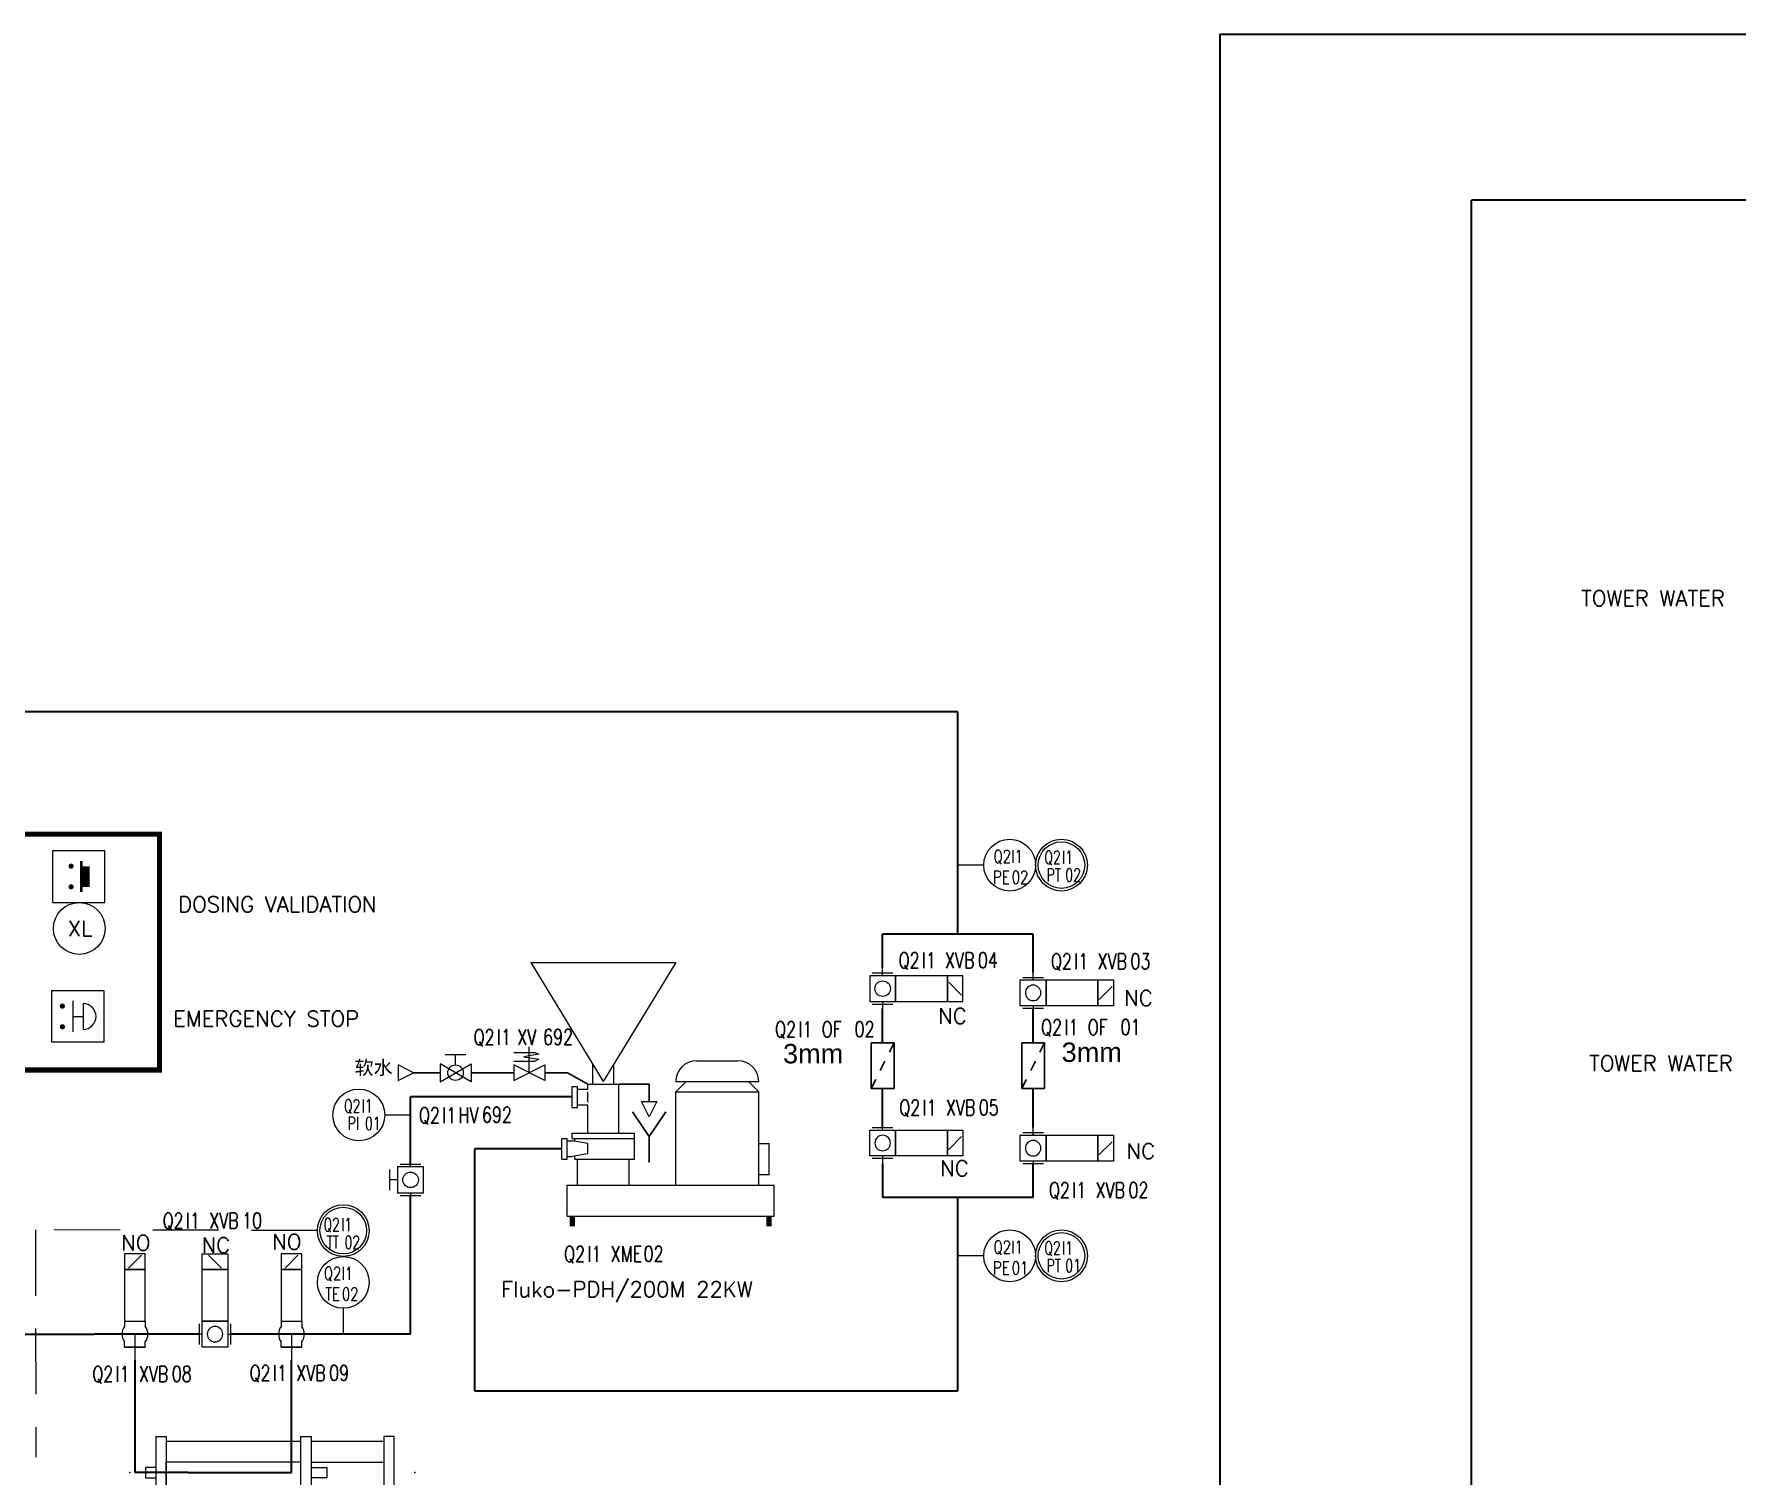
# Model space of a CAD drawing. Header units: inches. Extents: x 14542 to 16164, y 23460 to 24887.
# Drawn here: x 15124.2 to 15452.9, y 23721.2 to 23999.7 of the extents above; entities that cross this region are included whole.
import ezdxf
from ezdxf.enums import TextEntityAlignment as Align

# ---------------------------------------------------------------- set-up
doc = ezdxf.new("R2010")
doc.units = ezdxf.units.IN
doc.header["$MEASUREMENT"] = 0
doc.linetypes.add('DASHED', pattern=[19.05, 12.7, -6.35])
doc.linetypes.add('DASHED2', pattern=[9.525, 6.35, -3.175])
for name, color, linetype, lineweight in [('19 Pipe Process', 30, 'Continuous', 30), ('31 Equipment', 7, 'Continuous', 9), ('32 Instruments Control Loop', 140, 'DASHED', 9), ('40 TXT Data', 7, 'Continuous', 9), ('43 TXT English', 7, 'Continuous', 9), ('Equipment', 7, 'Continuous', 9), ('Valves-other', 7, 'Continuous', 9)]:
    doc.layers.add(name, color=color, linetype=linetype, lineweight=lineweight)
for name, color, linetype in [('60 TXT International', 7, 'Continuous'), ('MATERIEL-DIVERS', 7, 'Continuous'), ('POMPES-PROCESS', 7, 'Continuous'), ('REPERES', 7, 'Continuous'), ('techn-data', 7, 'Continuous'), ('TEXTES', 7, 'Continuous'), ('TUYAUTERIE-EAU', 5, 'Continuous'), ('TXT_FR', 7, 'Continuous'), ('VANNES', 7, 'Continuous')]:
    doc.layers.add(name, color=color, linetype=linetype)
doc.layers.get('REPERES').off()
doc.styles.add('ROMANC', font='romanc')
doc.styles.add('ROMANS', font='ROMANS.SHX')
doc.styles.get("Standard").update_dxf_attribs({"font": 'arial.ttf'})

# ---------------------------------------------------------------- blocks, each defined once
blk = doc.blocks.new('NBF_ARROW-4TEXTS')
at = {"layer": '40 TXT Data', "color": 5, "style": 'ROMANS'}
blk.add_attdef('CAPACITY', text='', height=2.5, dxfattribs=at).set_placement((-5, 4), align=Align.BOTTOM_RIGHT)
blk.add_attdef('PID-NO/TAG', text='', height=2.5, dxfattribs=at).set_placement((-5, -7), align=Align.TOP_RIGHT)
at = {"layer": '43 TXT English', "style": 'ROMANS'}
blk.add_attdef('TEXT-ENG', text='', height=3, dxfattribs=at).set_placement((-5, -1), align=Align.BOTTOM_RIGHT)
at = {"layer": '60 TXT International', "style": 'ROMANS'}
blk.add_attdef('TEXT-RUS', text='', height=3, dxfattribs=at).set_placement((-5, -2), align=Align.TOP_RIGHT)
blk = doc.blocks.new('APV-MIX-POWD-TPM-2')
at = {"layer": '31 Equipment', "ltscale": 38}
for p, q in [((-24, 51), (-10, 28)), ((-24, 51), (4, 51)), ((4, 51), (-10, 28)), ((-12, 27.5), (-12, 31.29)), ((-8, 27.5), (-8, 31.29)), ((-15, 26.5), (-13, 26.5)), ((-13, 26.5), (-13, 27.5)), ((-7, 18), (-7, 27.5)), ((-15, 23.5), (-13, 23.5)), ((-13, 24), (-13, 26)), ((-13, 18), (-13, 23.5)), ((-17, 16.5), (-16, 16.5)), ((-13, 16), (-16, 16.5)), ((-15.5, 16.42), (-15.5, 17)), ((-17, 13.5), (-16, 13.5)), ((-13, 14), (-16, 13.5)), ((-15.5, 13), (-15.5, 13.58)), ((-13, 14), (-13, 16)), ((20, 16), (22, 16)), ((22, 10), (22, 16)), ((20, 10), (22, 10)), ((-17, 8), (23, 8)), ((-17, 2), (-17, 8)), ((23, 2), (23, 8)), ((-17, 2), (23, 2))]:
    blk.add_line(p, q, dxfattribs=at)
at = {"layer": '31 Equipment'}
for p, q in [((8, 32), (16, 32)), ((-13, 27.5), (-7, 27.5)), ((6, 28), (4, 26)), ((4, 28), (20, 28)), ((18, 28), (20, 26)), ((4, 8), (4, 26)), ((4, 26), (20, 26)), ((20, 8), (20, 26)), ((-16, 18), (-4, 18)), ((-16, 17), (-4, 17)), ((-15.5, 13), (-4, 13))]:
    blk.add_line(p, q, dxfattribs=at)
at = {"layer": '31 Equipment', "color": 7}
for p, q in [((-16, 23), (-16, 27)), ((-16, 27), (-15, 27)), ((-15, 23), (-15, 27)), ((-16, 23), (-15, 23)), ((-18, 13), (-18, 17)), ((-18, 17), (-17, 17)), ((-17, 13), (-17, 17)), ((-16, 17.01), (-16, 18)), ((-4, 13), (-4, 18)), ((-18, 13), (-17, 13)), ((-15, 8), (-15, 13)), ((-5, 8), (-5, 13))]:
    blk.add_line(p, q, dxfattribs=at)
at = {"layer": '31 Equipment'}
for centre, start, end in [((8, 28), 90, 180), ((16, 28), 0, 90)]:
    blk.add_arc(centre, 4, start, end, dxfattribs=at)
for points in [[(-15.5, 2), (-16.5, 2), (-15.5, 0), (-16.5, 0)], [(22.5, 2), (21.5, 2), (22.5, 0), (21.5, 0)]]:
    blk.add_trace(points, dxfattribs=at)
blk = doc.blocks.new('APV-INS-M-L-TE')
at = {"layer": '31 Equipment', "color": 7}
blk.add_line((0, -5), (0, -10), dxfattribs=at)
blk.add_circle((0, 0), 5, dxfattribs=at)
blk = doc.blocks.new('APV-INS-M-L-PI')
at = {"layer": '31 Equipment', "color": 7}
blk.add_line((0, -5), (0, -10), dxfattribs=at)
blk.add_circle((0, 0), 5, dxfattribs=at)
blk = doc.blocks.new('APV-INS-F-L-TT')
at = {"layer": '31 Equipment'}
for radius in [5, 4.5]:
    blk.add_circle((0, 0), radius, dxfattribs=at)
blk = doc.blocks.new('APV-HEX-PLAT-12')
at = {"layer": '31 Equipment'}
for p, q in [((-1, 2), (-1, 37)), ((-1, 37), (1, 37)), ((1, 37), (1, 2)), ((15, 37), (15, 10)), ((17, 37), (15, 37)), ((17, 10), (17, 37)), ((43, 37), (43, 2)), ((45, 37), (43, 37)), ((45, 37), (45, 2)), ((1, 36), (15, 36)), ((17, 36), (43, 36)), ((15, 32), (1, 32)), ((12, 31), (12, 29)), ((15, 31), (12, 31)), ((17, 32), (43, 32)), ((43, 13), (43, 32)), ((45, 31), (47, 31)), ((47, 31), (47, 29)), ((12, 29), (15, 29)), ((47, 29), (45, 29)), ((12, 16), (15, 16)), ((12, 14), (12, 16)), ((15, 14), (12, 14)), ((45, 16), (47, 16)), ((47, 14), (45, 14)), ((47, 16), (47, 14)), ((15, 13), (1, 13)), ((1, 11), (15, 11)), ((15, 10), (17, 10)), ((17, 13), (43, 13)), ((17, 11), (43, 11)), ((-1, 6), (1, 6)), ((43, 6), (45, 6)), ((1, 2), (-1, 2)), ((43, 2), (45, 2))]:
    blk.add_line(p, q, dxfattribs=at)
at = {"layer": '31 Equipment', "ltscale": 38}
for p in [(-5, 30), (40, 30), (50, 30), (50, 30), (-5, 15), (40, 15), (50, 15), (50, 15)]:
    blk.add_point(p, dxfattribs=at)
at = {"layer": '31 Equipment'}
for points in [[(0.5, 2), (-0.5, 2), (0.5, 0), (-0.5, 0)], [(44.5, 2), (43.5, 2), (44.5, 0), (43.5, 0)]]:
    blk.add_trace(points, dxfattribs=at)
blk = doc.blocks.new('APV-VLV-BFLY-SVS-3')
at = {"layer": '31 Equipment', "ltscale": 38}
for p, q in [((1.25, 15.25), (-1.25, 12.75)), ((-2.5, 0), (-4, 0)), ((2.5, 2.5), (-2.5, 2.5)), ((-2.5, 2.5), (-2.5, -2.5)), ((2.5, -2.5), (2.5, 2.5)), ((2.5, 0), (4, 0)), ((-2.5, -2.5), (2.5, -2.5))]:
    blk.add_line(p, q, dxfattribs=at)
at = {"layer": '31 Equipment'}
for p, q in [((-3, 2), (-3, -2)), ((3, -2), (3, 2))]:
    blk.add_line(p, q, dxfattribs=at)
at = {"layer": '31 Equipment', "ltscale": 38}
for points in [[(-2.5, 12.5), (2.5, 12.5), (2.5, 15.5), (-2.5, 15.5)], [(-2.5, 2.5), (2.5, 2.5), (2.5, 12.5), (-2.5, 12.5)]]:
    blk.add_lwpolyline(points, close=True, dxfattribs=at)
blk.add_circle((0, 0), 1.5, dxfattribs=at)
blk = doc.blocks.new('PSTR')
at = {"color": 7}
for p, q in [((3, 1.5), (-3, 1.5)), ((-3, 1.5), (-3, -1.5)), ((-0.6, -0.3), (0.6, 0.3)), ((1.8, 0.9), (3, 1.5)), ((3, -1.5), (3, 1.5)), ((-3, -1.5), (-1.8, -0.9)), ((-3, -1.5), (3, -1.5))]:
    blk.add_line(p, q, dxfattribs=at)
at = {"color": 7, "extrusion": (-1, 0, 0)}
blk.add_point((-3, 0), dxfattribs=at)
at = {"color": 7, "extrusion": (1, 0, 0)}
blk.add_point((3, 0), dxfattribs=at)
blk = doc.blocks.new('APV-INS-M-L-PE')
at = {"layer": '31 Equipment', "color": 7}
blk.add_line((0, -5), (0, -10), dxfattribs=at)
blk.add_circle((0, 0), 5, dxfattribs=at)
blk = doc.blocks.new('APV-INS-F-L-PT')
at = {"layer": '31 Equipment'}
for radius in [5, 4.5]:
    blk.add_circle((0, 0), radius, dxfattribs=at)
blk = doc.blocks.new('REPINS')
at = {"layer": 'TEXTES', "style": 'ROMANS', "width": 0.75}
for tag, p in [('ZONE', (-3.3, 1)), ('SOUSZONE', (0.1, 1)), ('NUM', (0.2, -3))]:
    blk.add_attdef(tag, p, '', height=2.5, dxfattribs=at)
blk.add_attdef('ELEMENT', text='', height=2.5, dxfattribs=at).set_placement((-0.2, -3), align=Align.RIGHT)
blk = doc.blocks.new('REPINS2')
at = {"layer": 'TEXTES', "style": 'ROMANS', "width": 0.7}
for tag, p in [('ZONE', (-3.35, 0.8)), ('SOUSZONE', (0.05, 0.8)), ('NUM', (0.7, -2.6))]:
    blk.add_attdef(tag, p, '', height=2.5, dxfattribs=at)
blk.add_attdef('ELEMENT', text='', height=2.5, dxfattribs=at).set_placement((-1.56, -2.59), align=Align.CENTER)
blk = doc.blocks.new('REPNORM1')
at = {"layer": 'TEXTES', "style": 'ROMANS', "width": 0.75}
for tag, p in [('ZONE', (-9.75, -1.25)), ('SOUSZONE', (-5.25, -1.25)), ('ELEMENT', (-0.75, -1.25)), ('NUM', (5.59, -1.22))]:
    blk.add_attdef(tag, p, '', height=3, dxfattribs=at)
blk = doc.blocks.new('APV-VLVM-BALL-KHV+MF-1')
at = {"layer": '31 Equipment'}
for p, q in [((-2, 3.5), (2, 3.5)), ((0, 1.5), (0, 3.5)), ((-3, 1.734), (-3, -1.734)), ((-3, -1.734), (3, 1.734)), ((3, -1.734), (-3, 1.734)), ((3, 1.734), (3, -1.734))]:
    blk.add_line(p, q, dxfattribs=at)
at = {"layer": '31 Equipment', "ltscale": 38}
for p, q in [((-3, 0), (-4, 0)), ((3, 0), (4, 0))]:
    blk.add_line(p, q, dxfattribs=at)
at = {"layer": '31 Equipment'}
blk.add_circle((0, 0), 1.5, dxfattribs=at)
blk = doc.blocks.new('EGOUT')
at = {"color": 7}
for p, q in [((-3.2, 9.61), (0, 4.81)), ((0, 4.81), (3.2, 9.61)), ((0, 4.81), (0, 0))]:
    blk.add_line(p, q, dxfattribs=at)
at = {"color": 7, "extrusion": (0, -1, 0)}
blk.add_point((0, 0), dxfattribs=at)
at = {"layer": 'POMPES-PROCESS', "style": 'ROMANS'}
blk.add_attdef('EGOUT', text='', height=3, dxfattribs=at).set_placement((0, -4), align=Align.MIDDLE)
blk = doc.blocks.new('APV-SIGN-ARW-FLOW-1')
at = {"layer": '31 Equipment'}
for p, q in [((-1.5, -1.5), (-1.5, 1.5)), ((-1.5, 1.5), (1.5, 0)), ((1.5, 0), (-1.5, -1.5))]:
    blk.add_line(p, q, dxfattribs=at)
blk = doc.blocks.new('NOR-SOLENOID_VALVE_2_WAY')
for p, q in [((-1.02, 3.92), (-1.89, 3.58)), ((-1.89, 3.58), (1.05, 3.1)), ((2.99, 3.92), (-1.02, 3.92)), ((0, -0.01), (0, 4.99)), ((-3.03, -1.48), (2.97, 1.52)), ((-3.03, 1.52), (-3.03, -1.48)), ((2.97, -1.48), (-3.03, 1.52)), ((1.05, 3.1), (-1.89, 2.62)), ((-1.02, 2.27), (-1.89, 2.62)), ((2.99, 2.27), (-1.02, 2.27)), ((2.97, 1.52), (2.97, -1.48))]:
    blk.add_line(p, q)
at = {"layer": 'Equipment', "insert": (0, 0), "char_height": 2.5, "width": 210, "attachment_point": 1}
blk.add_mtext('{\\C5; }', dxfattribs=at)
blk = doc.blocks.new('A$C6418125A')
at = {"layer": '31 Equipment', "ltscale": 38}
for p, q in [((5.25, 20.25), (2.75, 17.75)), ((2, 7.5), (2, 6.5)), ((6, 7.5), (6, 6.5)), ((2, 2.5), (2, 3.5)), ((4, 5), (4, 0)), ((6, 2.5), (6, 3.5)), ((6, 2.5), (2, 2.5)), ((2, 2.5), (6, 2.5))]:
    blk.add_line(p, q, dxfattribs=at)
at = {"layer": '31 Equipment'}
for p, q in [((0, 5), (1.5, 5)), ((6.5, 5), (8, 5))]:
    blk.add_line(p, q, dxfattribs=at)
at = {"layer": '31 Equipment', "lineweight": 30}
blk.add_line((6.5, 5), (1.5, 5), dxfattribs=at)
at = {"layer": '31 Equipment', "ltscale": 38}
for points in [[(2, 17.5), (6, 17.5), (6, 20.5), (2, 20.5)], [(2, 7.5), (6, 7.5), (6, 17.5), (2, 17.5)]]:
    blk.add_lwpolyline(points, close=True, dxfattribs=at)
for start, end in [(143.1301, 216.8699), (323.1301, 36.8699)]:
    blk.add_arc((4, 5), 2.5, start, end, dxfattribs=at)
blk = doc.blocks.new('APV-ELEC-MISC-LAMP-1')
at = {"layer": '31 Equipment', "color": 7}
blk.add_circle((0, 0), 5, dxfattribs=at)
at = {"layer": '31 Equipment', "style": 'ROMANS', "flags": 8}
blk.add_attdef('XL', text='', height=3, dxfattribs=at).set_placement((0.19, 0), align=Align.MIDDLE)
blk = doc.blocks.new('APV-ELEC-BUTN-PUSHB-1')
at = {"layer": '31 Equipment'}
for p, q in [((-5, 5), (5, 5)), ((-5, -5), (-5, 5)), ((5, -5), (5, 5)), ((-5, -5), (5, -5))]:
    blk.add_line(p, q, dxfattribs=at)
at = {"layer": '31 Equipment', "const_width": 0.5}
for points in [[(-1.75, 2, 1), (-1.25, 2, 1)], [(-1.75, -2, 1), (-1.25, -2, 1)]]:
    blk.add_lwpolyline(points, format="xyb", close=True, dxfattribs=at)
at = {"layer": '31 Equipment'}
for points, const_width in [([(0.5, 3), (0.5, -3)], 0.5), ([(1.32, 2), (1.32, -2)], 1.5)]:
    blk.add_lwpolyline(points, dxfattribs=dict(at, const_width=const_width))
blk = doc.blocks.new('NBF-NOTE-2TEXT')
at = {"layer": '43 TXT English', "style": 'ROMANS'}
blk.add_attdef('NOTE-ENG', text='', height=3, dxfattribs=at).set_placement((5, -1), align=Align.BOTTOM_LEFT)
at = {"layer": '60 TXT International', "style": 'ROMANS'}
blk.add_attdef('NOTE-RUS', text='', height=3, dxfattribs=at).set_placement((5, -5), align=Align.BOTTOM_LEFT)
blk = doc.blocks.new('APV-ELEC-BUTN-EMGCYSTOP-1')
at = {"layer": '31 Equipment'}
for p, q in [((-5, 5), (5, 5)), ((-5, -5), (-5, 5)), ((5, 5), (5, -5)), ((-1, 3), (-1, -3)), ((-1, 0), (1, 0)), ((5, -5), (-5, -5))]:
    blk.add_line(p, q, dxfattribs=at)
at = {"layer": '31 Equipment', "color": 1}
blk.add_line((1, 2.5), (1, -2.5), dxfattribs=at)
at = {"layer": '31 Equipment', "const_width": 0.5}
for points in [[(-3.25, 2, 1), (-2.75, 2, 1)], [(-3.25, -2, 1), (-2.75, -2, 1)]]:
    blk.add_lwpolyline(points, format="xyb", close=True, dxfattribs=at)
at = {"layer": '31 Equipment', "color": 1}
blk.add_arc((1, 0), 2.5, 270, 90, dxfattribs=at)
blk = doc.blocks.new('APV-VLVM-BFLY-SVS-1')
at = {"layer": '31 Equipment', "ltscale": 38}
for p, q in [((-2, 4), (2, 4)), ((0, 2.5), (0, 4)), ((-2.5, 0), (-4, 0)), ((2.5, 2.5), (-2.5, 2.5)), ((-2.5, 2.5), (-2.5, -2.5)), ((2.5, -2.5), (2.5, 2.5)), ((2.5, 0), (4, 0)), ((-2.5, -2.5), (2.5, -2.5))]:
    blk.add_line(p, q, dxfattribs=at)
at = {"layer": '31 Equipment'}
for p, q in [((-3, 2), (-3, -2)), ((3, -2), (3, 2))]:
    blk.add_line(p, q, dxfattribs=at)
at = {"layer": '31 Equipment', "ltscale": 38}
blk.add_circle((0, 0), 1.5, dxfattribs=at)

msp = doc.modelspace()

# ---------------------------------------------------------------- linework, layer by layer
at = {"layer": '19 Pipe Process'}
for p, q in [((16047.82, 23967.64), (15401.71, 23967.64)), ((15401.71, 23710.93), (15401.71, 23967.64)), ((15302.53, 23868.81), (15072.03, 23868.81)), ((15302.53, 23825.86), (15302.53, 23868.81)), ((15288, 23819.36), (15288, 23825.86)), ((15317.06, 23825.86), (15288, 23825.86)), ((15317.06, 23818.54), (15317.06, 23825.86)), ((15287.99, 23805.04), (15287.99, 23811.54)), ((15317.06, 23805.04), (15317.06, 23811.54)), ((15287.99, 23788.54), (15287.99, 23796.04)), ((15317.06, 23788.54), (15317.06, 23796.04)), ((15228.07, 23794.43), (15196.86, 23794.43)), ((15196.86, 23781.42), (15196.86, 23794.43)), ((15214.03, 23784.43), (15209.26, 23784.43)), ((15209.26, 23737.65), (15209.26, 23784.43)), ((15226.07, 23784.43), (15214.03, 23784.43)), ((15288, 23781.54), (15288, 23775.04)), ((15317.06, 23775.04), (15317.06, 23781.54)), ((15196.86, 23748.62), (15196.86, 23775.42)), ((15317.06, 23775.04), (15288, 23775.04)), ((15302.53, 23737.65), (15302.53, 23775.04)), ((15116.63, 23748.62), (15135.84, 23748.62)), ((15156.09, 23748.62), (15135.84, 23748.62)), ((15196.86, 23748.62), (15162.09, 23748.62)), ((15143.63, 23743.62), (15143.63, 23721.88)), ((15173.86, 23721.88), (15173.86, 23743.62)), ((15209.26, 23737.65), (15302.53, 23737.65)), ((15153.86, 23721.88), (15143.63, 23721.88)), ((15153.86, 23721.88), (15173.86, 23721.88))]:
    msp.add_line(p, q, dxfattribs=at)
msp.add_lwpolyline([(15353.18, 23696.75), (15353.18, 23999.73), (15949.75, 23999.73)], dxfattribs=at)
at = {"layer": '31 Equipment', "const_width": 1}
msp.add_lwpolyline([(15116.26, 23845.2), (15148.37, 23845.2), (15148.37, 23799.65), (15116.26, 23799.65)], close=True, dxfattribs=at)
at = {"layer": '32 Instruments Control Loop'}
for p, q in [((15124.44, 23768.75), (15124.48, 23724.88)), ((15178.86, 23768.65), (15124.44, 23768.75))]:
    msp.add_line(p, q, dxfattribs=at)
at = {"layer": 'TUYAUTERIE-EAU'}
for p, q in [((15202.54, 23799.12), (15197.45, 23799.12)), ((15216.78, 23799.12), (15208.54, 23799.12)), ((15227.18, 23799.12), (15222.78, 23799.12)), ((15231.07, 23796.93), (15227.18, 23799.12)), ((15237.07, 23796.93), (15242.91, 23796.93)), ((15242.91, 23796.93), (15242.91, 23793.57))]:
    msp.add_line(p, q, dxfattribs=at)

# ---------------------------------------------------------------- block references
at = {"layer": '31 Equipment'}
ref = msp.add_blockref('NBF_ARROW-4TEXTS', (15414.62, 23889.36), dxfattribs=dict(at, xscale=-1))
ref.add_attrib('TEXT-ENG', 'TOWER WATER', dxfattribs={"layer": '43 TXT English', "height": 3, "style": 'ROMANS'}).set_placement((15450.62, 23888.36), align=Align.BOTTOM_RIGHT)
for name, p in [('APV-ELEC-BUTN-PUSHB-1', (15132.81, 23837.01)), ('APV-MIX-POWD-TPM-2', (15244.07, 23769.43)), ('APV-ELEC-BUTN-EMGCYSTOP-1', (15132.62, 23809.99)), ('APV-VLVM-BALL-KHV+MF-1', (15205.54, 23799.12)), ('APV-INS-F-L-TT', (15183.86, 23768.62)), ('APV-INS-M-L-TE', (15183.86, 23758.62))]:
    msp.add_blockref(name, p, dxfattribs=at)
ref = msp.add_blockref('APV-ELEC-MISC-LAMP-1', (15132.88, 23826.98), dxfattribs=at)
ref.add_attrib('XL', 'XL', dxfattribs={"height": 3, "style": 'ROMANS'}).set_placement((15133.06, 23826.98), align=Align.MIDDLE)
for p, values in [((15146.99, 23834.24), {'NOTE-RUS': 'DOSING VALIDATION'}), ((15146.03, 23812.14), {'NOTE-RUS': 'EMERGENCY STOP'})]:
    msp.add_blockref('NBF-NOTE-2TEXT', p, dxfattribs=at).add_auto_attribs(values)
ref = msp.add_blockref('NBF_ARROW-4TEXTS', (15416.16, 23799.54), dxfattribs=dict(at, xscale=-1))
ref.add_attrib('TEXT-ENG', 'TOWER WATER', dxfattribs={"layer": '43 TXT English', "height": 3, "style": 'ROMANS'}).set_placement((15452.16, 23798.54), align=Align.BOTTOM_RIGHT)
at = {"layer": '31 Equipment', "xscale": -1, "rotation": 180}
msp.add_blockref('APV-SIGN-ARW-FLOW-1', (15195.95, 23799.12), dxfattribs=at)
at = {"layer": '31 Equipment', "rotation": 89.9999999999999}
msp.add_blockref('APV-INS-M-L-PI', (15186.86, 23790.96), dxfattribs=at)
at = {"layer": '31 Equipment', "xscale": -1}
msp.add_blockref('APV-HEX-PLAT-12', (15192.68, 23691.88), dxfattribs=at)
at = {"layer": 'MATERIEL-DIVERS', "rotation": 270}
for name, p in [('APV-INS-M-L-PE', (15312.53, 23839.21)), ('APV-INS-F-L-PT', (15322.53, 23839.21)), ('APV-SIGN-ARW-FLOW-1', (15242.91, 23792.07)), ('APV-INS-M-L-PE', (15312.53, 23763.75)), ('APV-INS-F-L-PT', (15322.53, 23763.75))]:
    msp.add_blockref(name, p, dxfattribs=at)
at = {"layer": 'MATERIEL-DIVERS', "linetype": 'DASHED2', "xscale": -1.469999999999999, "yscale": 1.469999999999999, "zscale": 1.469999999999999, "rotation": 270}
for p in [(15287.99, 23800.45), (15317.06, 23800.45)]:
    msp.add_blockref('PSTR', p, dxfattribs=at)
at = {"layer": 'MATERIEL-DIVERS'}
msp.add_blockref('EGOUT', (15242.91, 23781.97), dxfattribs=at)
at = {"layer": 'REPERES'}
for name, p, values in [('REPINS', (15312.72, 23838.63), {'ZONE': 'Q2', 'SOUSZONE': 'I1', 'ELEMENT': 'PE', 'NUM': '02'}), ('REPINS2', (15322.58, 23838.66), {'ZONE': 'Q2', 'SOUSZONE': 'I1', 'NUM': '02', 'ELEMENT': 'PT'}), ('REPNORM1', (15300.82, 23820.57), {'ZONE': 'Q2', 'SOUSZONE': 'I1', 'ELEMENT': 'XVB', 'NUM': '04'}), ('REPNORM1', (15330.25, 23820.37), {'ZONE': 'Q2', 'SOUSZONE': 'I1', 'ELEMENT': 'XVB', 'NUM': '03'}), ('REPNORM1', (15276.99, 23807.25), {'ZONE': 'Q2', 'SOUSZONE': 'I1', 'ELEMENT': 'OF', 'NUM': '02'}), ('REPNORM1', (15328.34, 23807.65), {'ZONE': 'Q2', 'SOUSZONE': 'I1', 'ELEMENT': 'OF', 'NUM': '01'}), ('REPINS2', (15187.36, 23790.66), {'ZONE': 'Q2', 'SOUSZONE': 'I1', 'NUM': '01', 'ELEMENT': 'PI'}), ('REPNORM1', (15300.97, 23792.13), {'ZONE': 'Q2', 'SOUSZONE': 'I1', 'ELEMENT': 'XVB', 'NUM': '05'}), ('REPNORM1', (15329.87, 23776.18), {'ZONE': 'Q2', 'SOUSZONE': 'I1', 'ELEMENT': 'XVB', 'NUM': '02'}), ('REPNORM1', (15158.74, 23770.28), {'ZONE': 'Q2', 'SOUSZONE': 'I1', 'ELEMENT': 'XVB', 'NUM': '10'}), ('REPINS2', (15183.4, 23767.73), {'ZONE': 'Q2', 'SOUSZONE': 'I1', 'NUM': '02', 'ELEMENT': 'TT'}), ('REPNORM1', (15236.26, 23763.86), {'ZONE': 'Q2', 'SOUSZONE': 'I1', 'ELEMENT': 'XME', 'NUM': '02'}), ('REPINS', (15312.72, 23763.17), {'ZONE': 'Q2', 'SOUSZONE': 'I1', 'ELEMENT': 'PE', 'NUM': '01'}), ('REPINS2', (15322.58, 23763.19), {'ZONE': 'Q2', 'SOUSZONE': 'I1', 'NUM': '01', 'ELEMENT': 'PT'}), ('REPINS', (15183.4, 23758.11), {'ZONE': 'Q2', 'SOUSZONE': 'I1', 'ELEMENT': 'TE', 'NUM': '02'}), ('REPNORM1', (15145.16, 23740.66), {'ZONE': 'Q2', 'SOUSZONE': 'I1', 'ELEMENT': 'XVB', 'NUM': '08'}), ('REPNORM1', (15175.53, 23740.86), {'ZONE': 'Q2', 'SOUSZONE': 'I1', 'ELEMENT': 'XVB', 'NUM': '09'})]:
    msp.add_blockref(name, p, dxfattribs=at).add_auto_attribs(values)
ref = msp.add_blockref('REPNORM1', (15218.78, 23805.74), dxfattribs=at)
ref.add_attrib('ZONE', 'Q2', (15209.03, 23804.49), dxfattribs={"layer": 'TEXTES', "height": 3, "style": 'ROMANS', "width": 0.75})
ref.add_attrib('SOUSZONE', 'I1', (15213.53, 23804.49), dxfattribs={"layer": 'TEXTES', "height": 3, "style": 'ROMANS', "width": 0.75})
ref.add_attrib('ELEMENT', 'XV', (15217.5, 23804.49), dxfattribs={"layer": 'TEXTES', "height": 3, "style": 'ROMANS', "width": 0.75})
ref.add_attrib('NUM', '692', (15222.45, 23804.52), dxfattribs={"layer": 'TEXTES', "height": 3, "style": 'ROMANS', "width": 0.75})
ref = msp.add_blockref('REPNORM1', (15208.22, 23790.64), dxfattribs=at)
ref.add_attrib('ZONE', 'Q2', (15198.47, 23789.39), dxfattribs={"layer": 'TEXTES', "height": 3, "style": 'ROMANS', "width": 0.75})
ref.add_attrib('SOUSZONE', 'I1', (15202.97, 23789.39), dxfattribs={"layer": 'TEXTES', "height": 3, "style": 'ROMANS', "width": 0.75})
ref.add_attrib('ELEMENT', 'HV', (15206.13, 23789.39), dxfattribs={"layer": 'TEXTES', "height": 3, "style": 'ROMANS', "width": 0.75})
ref.add_attrib('NUM', '692', (15210.63, 23789.5), dxfattribs={"layer": 'TEXTES', "height": 3, "style": 'ROMANS', "width": 0.75})
at = {"layer": 'TUYAUTERIE-EAU'}
for p in [(15139.63, 23743.62), (15169.86, 23743.62)]:
    msp.add_blockref('A$C6418125A', p, dxfattribs=at)
at = {"layer": 'Valves-other', "xscale": -1}
msp.add_blockref('NOR-SOLENOID_VALVE_2_WAY', (15219.75, 23799.11), dxfattribs=at)
at = {"layer": 'VANNES'}
for name, p, rotation in [('APV-VLV-BFLY-SVS-3', (15288, 23815.36), 270), ('APV-VLVM-BFLY-SVS-1', (15196.86, 23778.42), 90.0001520394956)]:
    msp.add_blockref(name, p, dxfattribs=dict(at, rotation=rotation))
at = {"layer": 'VANNES', "xscale": -1, "rotation": 270}
for p in [(15317.06, 23814.54), (15288, 23785.54), (15317.06, 23784.54)]:
    msp.add_blockref('APV-VLV-BFLY-SVS-3', p, dxfattribs=at)
at = {"layer": 'VANNES', "xscale": -1}
msp.add_blockref('APV-VLV-BFLY-SVS-3', (15159.09, 23748.62), dxfattribs=at)

# ---------------------------------------------------------------- texts
at = {"layer": '43 TXT English', "color": 1}
for p in [(15268.76, 23804.67), (15322.56, 23804.95)]:
    msp.add_text('3mm', height=3.75, dxfattribs=at).set_placement(p, align=Align.TOP_LEFT)
at = {"layer": 'techn-data', "style": 'ROMANS'}
msp.add_text('Fluko-PDH/200M 22KW', height=3, dxfattribs=at).set_placement((15238.64, 23757.08), align=Align.MIDDLE)
at = {"layer": 'TEXTES', "style": 'ROMANS'}
for s, p in [('NC', (15334.64, 23812.04)), ('NC', (15298.73, 23808.57)), ('NC', (15335.11, 23782.46)), ('NC', (15299.13, 23779.15)), ('NO', (15140.97, 23764.77)), ('NC', (15156.52, 23764.32)), ('NO', (15170.12, 23764.95))]:
    msp.add_text(s, height=3, dxfattribs=at).set_placement(p)
at = {"layer": 'TXT_FR', "insert": (15189.71, 23799.97), "char_height": 2.7, "width": 21.7606, "attachment_point": 5, "style": 'ROMANC'}
msp.add_mtext('{\\fSimSun|b0|i0|c134|p2;软水}', dxfattribs=at)

doc.saveas('drawing.dxf')
